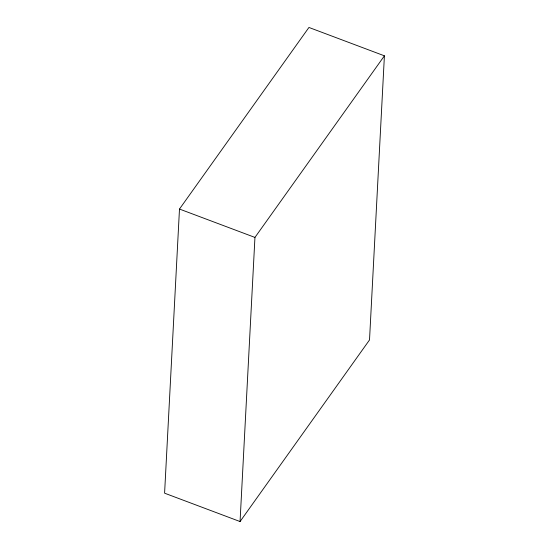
<?xml version="1.0" encoding="UTF-8"?>
<svg xmlns="http://www.w3.org/2000/svg" width="549" height="549" viewBox="0 0 549 549"><rect width="100%" height="100%" fill="white"/><g stroke="black" fill="none" stroke-linecap="round" stroke-linejoin="round"><path stroke-width="0.82" d="M179.482 209.052L164.59 493.18L240.057 521.55L369.518 339.948L384.41 55.82L308.943 27.45L179.482 209.052L254.949 237.422L240.057 521.55M254.949 237.422L384.41 55.82"/></g></svg>
